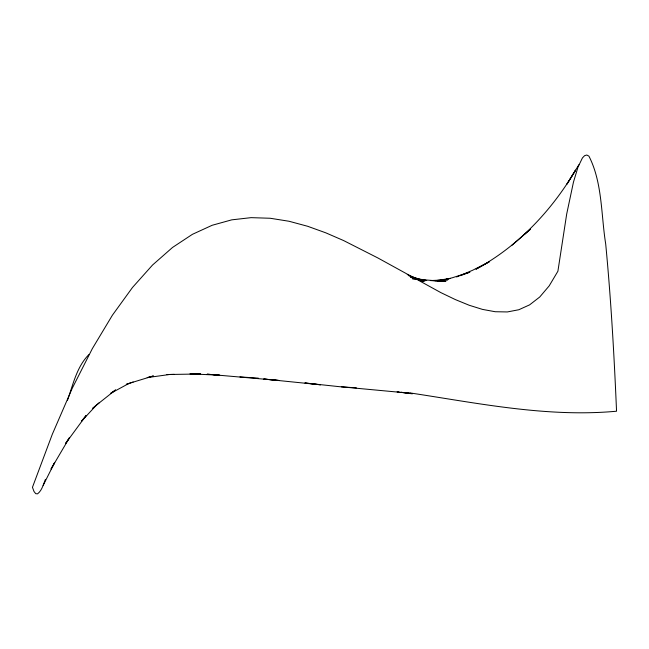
<?xml version="1.0" encoding="UTF-8"?>
<svg xmlns="http://www.w3.org/2000/svg" width="649" height="649" viewBox="0 0 649 649"><rect width="100%" height="100%" fill="white"/><g stroke="black" fill="none" stroke-linecap="round" stroke-linejoin="round"><path stroke-width="0.97" d="M67.496 400.271C73.086 384.557 76.793 366.58 89.018 354.468M45.438 479.351C43.345 484.357 42.063 490.36 37.577 493.832L35.76 493.686L34.048 491.569L32.45 487.31L52.309 434.278L72.282 388.199L92.328 348.643L112.407 315.203L132.493 287.466L152.547 265.019L172.537 247.447L192.412 234.33L212.158 225.276L231.734 219.849L251.098 217.65L270.219 218.259L289.065 221.268L307.594 226.258L325.774 232.821L343.572 240.544L377.896 257.969L440.874 292.626L455.322 299.57L469.211 305.265L482.531 309.411L495.244 311.731L507.348 311.942L518.811 309.743L529.616 304.86L539.749 296.999L549.184 285.876L557.905 271.217L566.682 214.097L573.448 182.174L577.959 167.191L582.421 157.942L584.619 155.655L586.785 155.022L588.911 156.125C602.499 182.531 601.039 215.087 605.695 243.935C611.025 299.562 614.157 355.384 616.55 411.215C547.529 417.591 478.637 403.321 410.671 393.018M43.142 485.444L54.686 462.461L51.052 469L69.605 437.45L65.76 443.21L86.09 415.53L81.409 421.315L96.466 405.098L115.595 389.911L110.728 393.326L128.964 383.421L153.424 375.941L147.201 377.596L169.803 374.473L200.646 373.97L189.962 373.865L219.711 375.195L207.177 374.189L211.087 374.53M578.924 164.7L566.999 184.056L575.541 170.176C551.512 210.852 517.91 246.45 476.131 269.092M511.534 245.63L530.566 229.097L524.303 234.508M96.466 405.098L92.766 408.302L99.508 402.477M476.155 269.108L489.216 261.872L472.48 270.341L456.596 276.977M460.425 275.655L469.908 272.15L452.207 277.796L443.397 279.962M126.287 384.362L128.964 383.421M126.474 384.305L133.159 382.001M443.308 280.068L450.09 278.453L435.447 280.709M437.312 280.733L447.859 279.784L430.344 280.563L445.879 281.52L420.787 279.573M166.988 374.546L169.803 374.473M167.28 374.546L174.257 374.359M213.042 374.7L278.843 380.444L263.737 379.016L320.492 384.792L305.071 382.991M239.927 376.899L258.359 378.148M356.398 387.867L339.557 386.699L305.087 382.991M341.358 386.828L410.736 393.302L400.993 392.264M416.009 279.062L412.196 278.656L416.066 279.151M399.046 392.053L397.099 391.842L399.005 392.093M419.935 279.654L426.709 280.53L410.533 277.147L424.933 280.976L408.805 275.711L423.335 281.634L407.264 274.535M400.904 392.337L412.326 393.829"/></g></svg>
